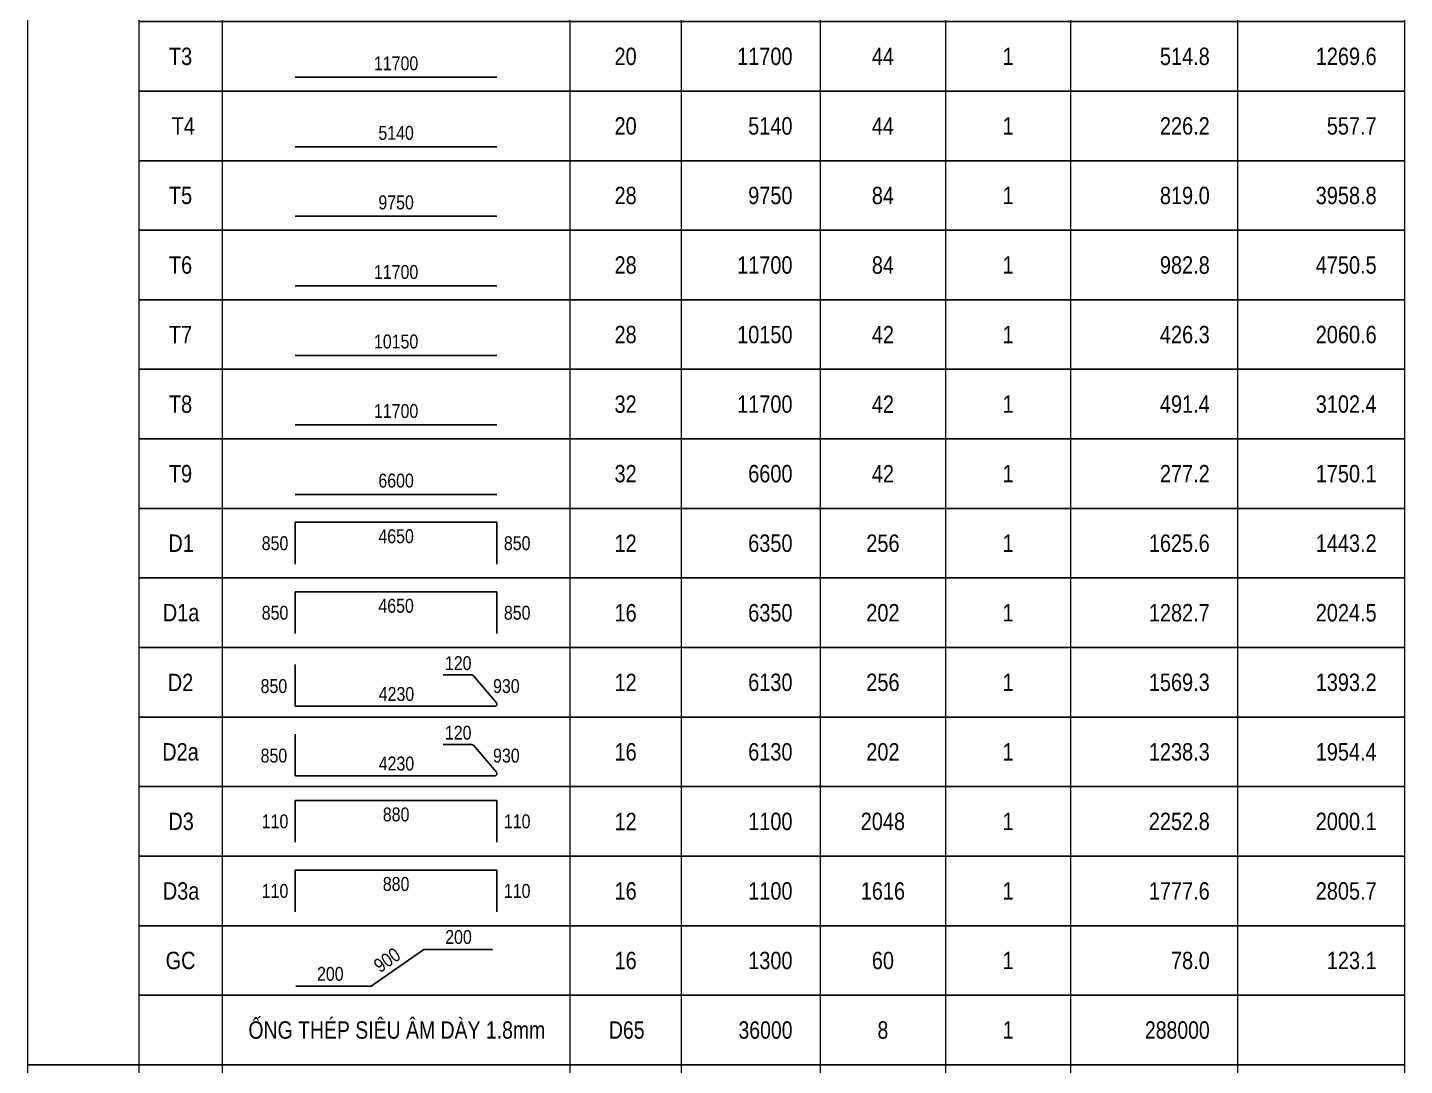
# Model space of a CAD drawing. Header units: millimetres. Extents: x -143483 to 1166745, y -1448440 to -1202244.
# Drawn here: x 504486 to 520986, y -1412249 to -1399812 of the extents above; entities that cross this region are included whole.
import ezdxf
from ezdxf.enums import TextEntityAlignment as Align

# ---------------------------------------------------------------- set-up
doc = ezdxf.new("R2010")
doc.units = ezdxf.units.MM
doc.header["$LTSCALE"] = 30
doc.layers.get('0').update_dxf_attribs({"lineweight": 9})
for name, color, linetype in [('ccu11-Text', 31, 'Continuous'), ('ccu11-Thep', 4, 'Continuous'), ('ccu12-Dai', 6, 'Continuous'), ('ccu12-Manh', 8, 'Continuous'), ('ccu12-Thay', 7, 'Continuous'), ('TEXT', 31, 'Continuous'), ('THEP', 4, 'Continuous')]:
    doc.layers.add(name, color=color, linetype=linetype)
doc.styles.add('Arial Narrow', font='ARIALN.TTF')
doc.styles.add('ccu11_simli', font='vnsimli.shx', dxfattribs={"width": 0.8})
doc.styles.add('ccu12-Arial', font='arial_0.ttf', dxfattribs={"width": 0.8})
doc.styles.add('ROMANS', font='arial_0.ttf', dxfattribs={"width": 0.8})

# ---------------------------------------------------------------- blocks, each defined once
blk = doc.blocks.new('TK_0')
at = {"layer": 'TEXT', "style": 'ROMANS', "width": 0.8}
for tag, p in [('SH', (600, -500)), ('DK', (7000, -500)), ('SL', (10700, -500)), ('SCK', (12500, -500))]:
    blk.add_attdef(tag, text='', height=250, dxfattribs=at).set_placement(p, align=Align.MIDDLE)
for tag, p in [('L', (9400, -500)), ('LA', (15400, -500)), ('KL', (17800, -500))]:
    blk.add_attdef(tag, text='', height=250, dxfattribs=at).set_placement(p, align=Align.MIDDLE_RIGHT)
blk = doc.blocks.new('*U4425')
at = {"layer": 'ccu12-Manh'}
blk.add_line((-7583, 0), (7583, 0), dxfattribs=at)
blk = doc.blocks.new('*U4426')
at = {"color": 0, "linetype": 'ByBlock', "lineweight": -2, "transparency": 16777216}
for p in [(0, 0), (0, -833), (0, -1667), (0, -2500), (0, -3333), (0, -4167), (0, -5000), (0, -5833), (0, -6667), (0, -7500), (0, -8333), (0, -9167), (0, -10000), (0, -10833), (0, -11667), (0, -12500), (0, -13333), (0, -14167), (0, -15000), (0, -15833), (0, -16667), (0, -17500), (0, -18333), (0, -19167), (0, -20000), (0, -20833), (0, -21667), (0, -22500), (0, -23333)]:
    blk.add_blockref('*U4425', p, dxfattribs=at)
blk = doc.blocks.new('TK_1')
at = {"layer": 'THEP'}
blk.add_lwpolyline([(2250, -800), (5150, -800)], dxfattribs=at)
at = {"layer": 'TEXT', "style": 'ROMANS', "width": 0.8}
for tag, p in [('SH', (600, -500)), ('DK', (7000, -500)), ('SL', (10700, -500)), ('SCK', (12500, -500))]:
    blk.add_attdef(tag, text='', height=250, dxfattribs=at).set_placement(p, align=Align.MIDDLE)
for tag, p in [('L', (9400, -500)), ('LA', (15400, -500)), ('KL', (17800, -500))]:
    blk.add_attdef(tag, text='', height=250, dxfattribs=at).set_placement(p, align=Align.MIDDLE_RIGHT)
blk.add_attdef('L1', text='', height=200, dxfattribs=at).set_placement((3700, -700), align=Align.CENTER)
blk = doc.blocks.new('TK_3')
at = {"layer": 'THEP'}
for p, q in [((2250, -200), (2250, -800)), ((5150, -200), (5150, -800))]:
    blk.add_line(p, q, dxfattribs=at)
blk.add_lwpolyline([(2250, -200), (5150, -200)], dxfattribs=at)
at = {"layer": 'TEXT', "style": 'ccu11_simli', "width": 0.8}
for tag, p in [('SH', (608, -500)), ('DK', (7000, -500)), ('SL', (10700, -500)), ('SCK', (12500, -500))]:
    blk.add_attdef(tag, text='', height=250, dxfattribs=at).set_placement(p, align=Align.MIDDLE)
blk.add_attdef('L2', text='', height=200, dxfattribs=at).set_placement((3700, -300), align=Align.TOP_CENTER)
for tag, height, p in [('L', 250, (9400, -500)), ('LA', 250, (15400, -500)), ('KL', 250, (17800, -500)), ('L1', 200, (2150, -500))]:
    blk.add_attdef(tag, text='', height=height, dxfattribs=at).set_placement(p, align=Align.MIDDLE_RIGHT)
blk.add_attdef('L3', text='', height=200, dxfattribs=at).set_placement((5250, -500), align=Align.MIDDLE_LEFT)

msp = doc.modelspace()

# ---------------------------------------------------------------- linework, layer by layer
for p, q in [((504485.63, -1386740.62), (504485.63, -1412240.62)), ((505818.97, -1386740.62), (505818.97, -1412240.62)), ((506818.97, -1386740.62), (506818.97, -1412240.62)), ((510985.63, -1386740.62), (510985.63, -1412240.62)), ((512318.97, -1386740.62), (512318.97, -1412240.62)), ((513985.63, -1386740.62), (513985.63, -1412240.62)), ((515485.63, -1386740.62), (515485.63, -1412240.62)), ((516985.63, -1386740.62), (516985.63, -1412240.62)), ((518985.63, -1386740.62), (518985.63, -1412240.62)), ((520985.63, -1386740.62), (520985.63, -1412240.62)), ((504485.63, -1412240.62), (505818.97, -1412240.62)), ((504485.63, -1412240.62), (504485.63, -1436407.28)), ((505818.97, -1412240.62), (505818.97, -1436407.28)), ((506818.97, -1412240.62), (506818.97, -1436407.28)), ((510985.63, -1412240.62), (510985.63, -1436407.28)), ((512318.97, -1412240.62), (512318.97, -1436407.28)), ((513985.63, -1412240.62), (513985.63, -1436407.28)), ((515485.63, -1412240.62), (515485.63, -1436407.28)), ((516985.63, -1412240.62), (516985.63, -1436407.28)), ((518985.63, -1412240.62), (518985.63, -1436407.28)), ((520985.63, -1412240.62), (520985.63, -1436407.28))]:
    msp.add_line(p, q)
at = {"layer": 'ccu11-Thep', "ltscale": 3000, "flags": 128}
for points in [[(509465.32, -1407569.41), (509808.85, -1407569.41, -0.21968107), (509827.87, -1407578.19), (510104.66, -1407902.96, -0.63977293), (510085.63, -1407944.17), (508902.3, -1407944.17), (507693.97, -1407944.17), (507693.97, -1407444.17)], [(509465.32, -1408402.74), (509808.85, -1408402.74, -0.21968107), (509827.87, -1408411.53), (510104.66, -1408736.29, -0.63977293), (510085.63, -1408777.51), (508902.3, -1408777.51), (507693.97, -1408777.51), (507693.97, -1408277.51)]]:
    msp.add_lwpolyline(points, format="xyb", dxfattribs=at)
msp.add_lwpolyline([(507701.06, -1411299.68), (508602.6, -1411299.68), (509233.75, -1410857.98), (510056.51, -1410857.98)], dxfattribs=at)
at = {"layer": 'ccu12-Thay'}
msp.add_line((504485.63, -1412240.62), (520985.63, -1412240.62), dxfattribs=at)

# ---------------------------------------------------------------- block references
msp.add_blockref('*U4426', (513402.3, -1388907.28))
at = {"ltscale": 0.2}
ref = msp.add_blockref('TK_0', (505818.97, -1407240.62), dxfattribs=dict(at, xscale=0.833333338333486, yscale=0.833333338333486, zscale=0.833333338333486))
ref.add_attrib('SH', 'D2', dxfattribs={"layer": 'TEXT', "color": 1, "ltscale": 0.2, "height": 208.333, "style": 'Arial Narrow'}).set_placement((506318.97, -1407657.28), align=Align.MIDDLE)
ref.add_attrib('DK', '12', dxfattribs={"layer": 'TEXT', "color": 1, "ltscale": 0.2, "height": 208.333, "style": 'Arial Narrow'}).set_placement((511652.3, -1407657.28), align=Align.MIDDLE)
ref.add_attrib('L', '6130', dxfattribs={"layer": 'TEXT', "ltscale": 0.2, "height": 208.333, "style": 'Arial Narrow'}).set_placement((513652.3, -1407657.28), align=Align.MIDDLE_RIGHT)
ref.add_attrib('SL', '256', dxfattribs={"layer": 'TEXT', "color": 1, "ltscale": 0.2, "height": 208.333, "style": 'Arial Narrow'}).set_placement((514735.63, -1407657.28), align=Align.MIDDLE)
ref.add_attrib('SCK', '1', dxfattribs={"layer": 'TEXT', "color": 1, "ltscale": 0.2, "height": 208.33, "style": 'Arial Narrow'}).set_placement((516235.63, -1407657.28), align=Align.MIDDLE)
ref.add_attrib('LA', '1569.3', dxfattribs={"layer": 'TEXT', "ltscale": 0.2, "height": 208.333, "style": 'Arial Narrow'}).set_placement((518652.3, -1407657.28), align=Align.MIDDLE_RIGHT)
ref.add_attrib('KL', '1393.2', dxfattribs={"layer": 'TEXT', "ltscale": 0.2, "height": 208.333, "style": 'Arial Narrow'}).set_placement((520652.3, -1407657.28), align=Align.MIDDLE_RIGHT)
ref = msp.add_blockref('TK_0', (505818.97, -1408073.95), dxfattribs=dict(at, xscale=0.833333338333486, yscale=0.833333338333486, zscale=0.833333338333486))
ref.add_attrib('SH', 'D2a', dxfattribs={"layer": 'TEXT', "color": 1, "ltscale": 0.2, "height": 208.333, "style": 'Arial Narrow'}).set_placement((506318.97, -1408490.62), align=Align.MIDDLE)
ref.add_attrib('DK', '16', dxfattribs={"layer": 'TEXT', "color": 1, "ltscale": 0.2, "height": 208.333, "style": 'Arial Narrow'}).set_placement((511652.3, -1408490.62), align=Align.MIDDLE)
ref.add_attrib('L', '6130', dxfattribs={"layer": 'TEXT', "ltscale": 0.2, "height": 208.333, "style": 'Arial Narrow'}).set_placement((513652.3, -1408490.62), align=Align.MIDDLE_RIGHT)
ref.add_attrib('SL', '202', dxfattribs={"layer": 'TEXT', "color": 1, "ltscale": 0.2, "height": 208.333, "style": 'Arial Narrow'}).set_placement((514735.63, -1408490.62), align=Align.MIDDLE)
ref.add_attrib('SCK', '1', dxfattribs={"layer": 'TEXT', "color": 1, "ltscale": 0.2, "height": 208.33, "style": 'Arial Narrow'}).set_placement((516235.63, -1408490.62), align=Align.MIDDLE)
ref.add_attrib('LA', '1238.3', dxfattribs={"layer": 'TEXT', "ltscale": 0.2, "height": 208.333, "style": 'Arial Narrow'}).set_placement((518652.3, -1408490.62), align=Align.MIDDLE_RIGHT)
ref.add_attrib('KL', '1954.4', dxfattribs={"layer": 'TEXT', "ltscale": 0.2, "height": 208.333, "style": 'Arial Narrow'}).set_placement((520652.3, -1408490.62), align=Align.MIDDLE_RIGHT)
ref = msp.add_blockref('TK_0', (505818.97, -1410573.95), dxfattribs=dict(at, xscale=0.833333338333486, yscale=0.833333338333486, zscale=0.833333338333486))
ref.add_attrib('SH', 'GC', dxfattribs={"layer": 'TEXT', "color": 1, "ltscale": 0.2, "height": 208.333, "style": 'Arial Narrow'}).set_placement((506318.97, -1410990.62), align=Align.MIDDLE)
ref.add_attrib('DK', '16', dxfattribs={"layer": 'TEXT', "color": 1, "ltscale": 0.2, "height": 208.333, "style": 'Arial Narrow'}).set_placement((511652.3, -1410990.62), align=Align.MIDDLE)
ref.add_attrib('L', '1300', dxfattribs={"layer": 'TEXT', "ltscale": 0.2, "height": 208.333, "style": 'Arial Narrow'}).set_placement((513652.3, -1410990.62), align=Align.MIDDLE_RIGHT)
ref.add_attrib('SL', '60', dxfattribs={"layer": 'TEXT', "color": 1, "ltscale": 0.2, "height": 208.333, "style": 'Arial Narrow'}).set_placement((514735.63, -1410990.62), align=Align.MIDDLE)
ref.add_attrib('SCK', '1', dxfattribs={"layer": 'TEXT', "color": 1, "ltscale": 0.2, "height": 208.33, "style": 'Arial Narrow'}).set_placement((516235.63, -1410990.62), align=Align.MIDDLE)
ref.add_attrib('LA', '78.0', dxfattribs={"layer": 'TEXT', "ltscale": 0.2, "height": 208.333, "style": 'Arial Narrow'}).set_placement((518652.3, -1410990.62), align=Align.MIDDLE_RIGHT)
ref.add_attrib('KL', '123.1', dxfattribs={"layer": 'TEXT', "ltscale": 0.2, "height": 208.333, "style": 'Arial Narrow'}).set_placement((520652.3, -1410990.62), align=Align.MIDDLE_RIGHT)
at = {"layer": 'ccu12-Dai', "ltscale": 10000}
ref = msp.add_blockref('TK_1', (505818.97, -1399740.62), dxfattribs=dict(at, xscale=0.833333338333486, yscale=0.833333338333486, zscale=0.833333338333486))
ref.add_attrib('SH', 'T3', dxfattribs={"layer": 'TEXT', "color": 1, "ltscale": 10000, "height": 208.333, "style": 'Arial Narrow'}).set_placement((506318.97, -1400157.28), align=Align.MIDDLE)
ref.add_attrib('DK', '20', dxfattribs={"layer": 'TEXT', "color": 1, "ltscale": 10000, "height": 208.333, "style": 'Arial Narrow'}).set_placement((511652.3, -1400157.28), align=Align.MIDDLE)
ref.add_attrib('L', '11700', dxfattribs={"layer": 'TEXT', "ltscale": 10000, "height": 208.333, "style": 'Arial Narrow'}).set_placement((513652.3, -1400157.28), align=Align.MIDDLE_RIGHT)
ref.add_attrib('SL', '44', dxfattribs={"layer": 'TEXT', "color": 1, "ltscale": 10000, "height": 208.333, "style": 'Arial Narrow'}).set_placement((514735.63, -1400157.28), align=Align.MIDDLE)
ref.add_attrib('SCK', '1', dxfattribs={"layer": 'TEXT', "color": 1, "ltscale": 10000, "height": 208.33, "style": 'Arial Narrow'}).set_placement((516235.63, -1400157.28), align=Align.MIDDLE)
ref.add_attrib('LA', '514.8', dxfattribs={"layer": 'TEXT', "ltscale": 10000, "height": 208.333, "style": 'Arial Narrow'}).set_placement((518652.3, -1400157.28), align=Align.MIDDLE_RIGHT)
ref.add_attrib('KL', '1269.6', dxfattribs={"layer": 'TEXT', "ltscale": 10000, "height": 208.333, "style": 'Arial Narrow'}).set_placement((520652.3, -1400157.28), align=Align.MIDDLE_RIGHT)
ref.add_attrib('L1', '11700', dxfattribs={"layer": 'TEXT', "ltscale": 10000, "height": 166.667, "style": 'Arial Narrow'}).set_placement((508902.3, -1400323.95), align=Align.CENTER)
ref = msp.add_blockref('TK_1', (505818.97, -1400573.95), dxfattribs=dict(at, xscale=0.833333338333486, yscale=0.833333338333486, zscale=0.833333338333486))
ref.add_attrib('SH', ' T4', dxfattribs={"layer": 'TEXT', "color": 1, "ltscale": 10000, "height": 208.333, "style": 'Arial Narrow'}).set_placement((506318.97, -1400990.62), align=Align.MIDDLE)
ref.add_attrib('DK', '20', dxfattribs={"layer": 'TEXT', "color": 1, "ltscale": 10000, "height": 208.333, "style": 'Arial Narrow'}).set_placement((511652.3, -1400990.62), align=Align.MIDDLE)
ref.add_attrib('L', '5140', dxfattribs={"layer": 'TEXT', "ltscale": 10000, "height": 208.333, "style": 'Arial Narrow'}).set_placement((513652.3, -1400990.62), align=Align.MIDDLE_RIGHT)
ref.add_attrib('SL', '44', dxfattribs={"layer": 'TEXT', "color": 1, "ltscale": 10000, "height": 208.333, "style": 'Arial Narrow'}).set_placement((514735.63, -1400990.62), align=Align.MIDDLE)
ref.add_attrib('SCK', '1', dxfattribs={"layer": 'TEXT', "color": 1, "ltscale": 10000, "height": 208.33, "style": 'Arial Narrow'}).set_placement((516235.63, -1400990.62), align=Align.MIDDLE)
ref.add_attrib('LA', '226.2', dxfattribs={"layer": 'TEXT', "ltscale": 10000, "height": 208.333, "style": 'Arial Narrow'}).set_placement((518652.3, -1400990.62), align=Align.MIDDLE_RIGHT)
ref.add_attrib('KL', '557.7', dxfattribs={"layer": 'TEXT', "ltscale": 10000, "height": 208.333, "style": 'Arial Narrow'}).set_placement((520652.3, -1400990.62), align=Align.MIDDLE_RIGHT)
ref.add_attrib('L1', '5140', dxfattribs={"layer": 'TEXT', "ltscale": 10000, "height": 166.667, "style": 'Arial Narrow'}).set_placement((508902.3, -1401157.28), align=Align.CENTER)
ref = msp.add_blockref('TK_1', (505818.97, -1401407.28), dxfattribs=dict(at, xscale=0.833333338333486, yscale=0.833333338333486, zscale=0.833333338333486))
ref.add_attrib('SH', 'T5', dxfattribs={"layer": 'TEXT', "color": 1, "ltscale": 10000, "height": 208.333, "style": 'Arial Narrow'}).set_placement((506318.97, -1401823.95), align=Align.MIDDLE)
ref.add_attrib('DK', '28', dxfattribs={"layer": 'TEXT', "color": 1, "ltscale": 10000, "height": 208.333, "style": 'Arial Narrow'}).set_placement((511652.3, -1401823.95), align=Align.MIDDLE)
ref.add_attrib('L', '9750', dxfattribs={"layer": 'TEXT', "ltscale": 10000, "height": 208.333, "style": 'Arial Narrow'}).set_placement((513652.3, -1401823.95), align=Align.MIDDLE_RIGHT)
ref.add_attrib('SL', '84', dxfattribs={"layer": 'TEXT', "color": 1, "ltscale": 10000, "height": 208.333, "style": 'Arial Narrow'}).set_placement((514735.63, -1401823.95), align=Align.MIDDLE)
ref.add_attrib('SCK', '1', dxfattribs={"layer": 'TEXT', "color": 1, "ltscale": 10000, "height": 208.33, "style": 'Arial Narrow'}).set_placement((516235.63, -1401823.95), align=Align.MIDDLE)
ref.add_attrib('LA', '819.0', dxfattribs={"layer": 'TEXT', "ltscale": 10000, "height": 208.333, "style": 'Arial Narrow'}).set_placement((518652.3, -1401823.95), align=Align.MIDDLE_RIGHT)
ref.add_attrib('KL', '3958.8', dxfattribs={"layer": 'TEXT', "ltscale": 10000, "height": 208.333, "style": 'Arial Narrow'}).set_placement((520652.3, -1401823.95), align=Align.MIDDLE_RIGHT)
ref.add_attrib('L1', '9750', dxfattribs={"layer": 'TEXT', "ltscale": 10000, "height": 166.667, "style": 'Arial Narrow'}).set_placement((508902.3, -1401990.62), align=Align.CENTER)
ref = msp.add_blockref('TK_1', (505818.97, -1402240.62), dxfattribs=dict(at, xscale=0.833333338333486, yscale=0.833333338333486, zscale=0.833333338333486))
ref.add_attrib('SH', 'T6', dxfattribs={"layer": 'TEXT', "color": 1, "ltscale": 10000, "height": 208.333, "style": 'Arial Narrow'}).set_placement((506318.97, -1402657.28), align=Align.MIDDLE)
ref.add_attrib('DK', '28', dxfattribs={"layer": 'TEXT', "color": 1, "ltscale": 10000, "height": 208.333, "style": 'Arial Narrow'}).set_placement((511652.3, -1402657.28), align=Align.MIDDLE)
ref.add_attrib('L', '11700', dxfattribs={"layer": 'TEXT', "ltscale": 10000, "height": 208.333, "style": 'Arial Narrow'}).set_placement((513652.3, -1402657.28), align=Align.MIDDLE_RIGHT)
ref.add_attrib('SL', '84', dxfattribs={"layer": 'TEXT', "color": 1, "ltscale": 10000, "height": 208.333, "style": 'Arial Narrow'}).set_placement((514735.63, -1402657.28), align=Align.MIDDLE)
ref.add_attrib('SCK', '1', dxfattribs={"layer": 'TEXT', "color": 1, "ltscale": 10000, "height": 208.33, "style": 'Arial Narrow'}).set_placement((516235.63, -1402657.28), align=Align.MIDDLE)
ref.add_attrib('LA', '982.8', dxfattribs={"layer": 'TEXT', "ltscale": 10000, "height": 208.333, "style": 'Arial Narrow'}).set_placement((518652.3, -1402657.28), align=Align.MIDDLE_RIGHT)
ref.add_attrib('KL', '4750.5', dxfattribs={"layer": 'TEXT', "ltscale": 10000, "height": 208.333, "style": 'Arial Narrow'}).set_placement((520652.3, -1402657.28), align=Align.MIDDLE_RIGHT)
ref.add_attrib('L1', '11700', dxfattribs={"layer": 'TEXT', "ltscale": 10000, "height": 166.667, "style": 'Arial Narrow'}).set_placement((508902.3, -1402823.95), align=Align.CENTER)
ref = msp.add_blockref('TK_1', (505818.97, -1403073.95), dxfattribs=dict(at, xscale=0.833333338333486, yscale=0.833333338333486, zscale=0.833333338333486))
ref.add_attrib('SH', 'T7', dxfattribs={"layer": 'TEXT', "color": 1, "ltscale": 10000, "height": 208.333, "style": 'Arial Narrow'}).set_placement((506318.97, -1403490.62), align=Align.MIDDLE)
ref.add_attrib('DK', '28', dxfattribs={"layer": 'TEXT', "color": 1, "ltscale": 10000, "height": 208.333, "style": 'Arial Narrow'}).set_placement((511652.3, -1403490.62), align=Align.MIDDLE)
ref.add_attrib('L', '10150', dxfattribs={"layer": 'TEXT', "ltscale": 10000, "height": 208.333, "style": 'Arial Narrow'}).set_placement((513652.3, -1403490.62), align=Align.MIDDLE_RIGHT)
ref.add_attrib('SL', '42', dxfattribs={"layer": 'TEXT', "color": 1, "ltscale": 10000, "height": 208.333, "style": 'Arial Narrow'}).set_placement((514735.63, -1403490.62), align=Align.MIDDLE)
ref.add_attrib('SCK', '1', dxfattribs={"layer": 'TEXT', "color": 1, "ltscale": 10000, "height": 208.33, "style": 'Arial Narrow'}).set_placement((516235.63, -1403490.62), align=Align.MIDDLE)
ref.add_attrib('LA', '426.3', dxfattribs={"layer": 'TEXT', "ltscale": 10000, "height": 208.333, "style": 'Arial Narrow'}).set_placement((518652.3, -1403490.62), align=Align.MIDDLE_RIGHT)
ref.add_attrib('KL', '2060.6', dxfattribs={"layer": 'TEXT', "ltscale": 10000, "height": 208.333, "style": 'Arial Narrow'}).set_placement((520652.3, -1403490.62), align=Align.MIDDLE_RIGHT)
ref.add_attrib('L1', '10150', dxfattribs={"layer": 'TEXT', "ltscale": 10000, "height": 166.667, "style": 'Arial Narrow'}).set_placement((508902.3, -1403657.28), align=Align.CENTER)
ref = msp.add_blockref('TK_1', (505818.97, -1403907.28), dxfattribs=dict(at, xscale=0.833333338333486, yscale=0.833333338333486, zscale=0.833333338333486))
ref.add_attrib('SH', 'T8', dxfattribs={"layer": 'TEXT', "color": 1, "ltscale": 10000, "height": 208.333, "style": 'Arial Narrow'}).set_placement((506318.97, -1404323.95), align=Align.MIDDLE)
ref.add_attrib('DK', '32', dxfattribs={"layer": 'TEXT', "color": 1, "ltscale": 10000, "height": 208.333, "style": 'Arial Narrow'}).set_placement((511652.3, -1404323.95), align=Align.MIDDLE)
ref.add_attrib('L', '11700', dxfattribs={"layer": 'TEXT', "ltscale": 10000, "height": 208.333, "style": 'Arial Narrow'}).set_placement((513652.3, -1404323.95), align=Align.MIDDLE_RIGHT)
ref.add_attrib('SL', '42', dxfattribs={"layer": 'TEXT', "color": 1, "ltscale": 10000, "height": 208.333, "style": 'Arial Narrow'}).set_placement((514735.63, -1404323.95), align=Align.MIDDLE)
ref.add_attrib('SCK', '1', dxfattribs={"layer": 'TEXT', "color": 1, "ltscale": 10000, "height": 208.33, "style": 'Arial Narrow'}).set_placement((516235.63, -1404323.95), align=Align.MIDDLE)
ref.add_attrib('LA', '491.4', dxfattribs={"layer": 'TEXT', "ltscale": 10000, "height": 208.333, "style": 'Arial Narrow'}).set_placement((518652.3, -1404323.95), align=Align.MIDDLE_RIGHT)
ref.add_attrib('KL', '3102.4', dxfattribs={"layer": 'TEXT', "ltscale": 10000, "height": 208.333, "style": 'Arial Narrow'}).set_placement((520652.3, -1404323.95), align=Align.MIDDLE_RIGHT)
ref.add_attrib('L1', '11700', dxfattribs={"layer": 'TEXT', "ltscale": 10000, "height": 166.667, "style": 'Arial Narrow'}).set_placement((508902.3, -1404490.62), align=Align.CENTER)
ref = msp.add_blockref('TK_1', (505818.97, -1404740.62), dxfattribs=dict(at, xscale=0.833333338333486, yscale=0.833333338333486, zscale=0.833333338333486))
ref.add_attrib('SH', 'T9', dxfattribs={"layer": 'TEXT', "color": 1, "ltscale": 10000, "height": 208.333, "style": 'Arial Narrow'}).set_placement((506318.97, -1405157.28), align=Align.MIDDLE)
ref.add_attrib('DK', '32', dxfattribs={"layer": 'TEXT', "color": 1, "ltscale": 10000, "height": 208.333, "style": 'Arial Narrow'}).set_placement((511652.3, -1405157.28), align=Align.MIDDLE)
ref.add_attrib('L', '6600', dxfattribs={"layer": 'TEXT', "ltscale": 10000, "height": 208.333, "style": 'Arial Narrow'}).set_placement((513652.3, -1405157.28), align=Align.MIDDLE_RIGHT)
ref.add_attrib('SL', '42', dxfattribs={"layer": 'TEXT', "color": 1, "ltscale": 10000, "height": 208.333, "style": 'Arial Narrow'}).set_placement((514735.63, -1405157.28), align=Align.MIDDLE)
ref.add_attrib('SCK', '1', dxfattribs={"layer": 'TEXT', "color": 1, "ltscale": 10000, "height": 208.33, "style": 'Arial Narrow'}).set_placement((516235.63, -1405157.28), align=Align.MIDDLE)
ref.add_attrib('LA', '277.2', dxfattribs={"layer": 'TEXT', "ltscale": 10000, "height": 208.333, "style": 'Arial Narrow'}).set_placement((518652.3, -1405157.28), align=Align.MIDDLE_RIGHT)
ref.add_attrib('KL', '1750.1', dxfattribs={"layer": 'TEXT', "ltscale": 10000, "height": 208.333, "style": 'Arial Narrow'}).set_placement((520652.3, -1405157.28), align=Align.MIDDLE_RIGHT)
ref.add_attrib('L1', '6600', dxfattribs={"layer": 'TEXT', "ltscale": 10000, "height": 166.667, "style": 'Arial Narrow'}).set_placement((508902.3, -1405323.95), align=Align.CENTER)
ref = msp.add_blockref('TK_3', (505818.97, -1405573.95), dxfattribs=dict(at, xscale=0.833333338333486, yscale=0.833333338333486, zscale=0.833333338333486))
ref.add_attrib('SH', 'D1', dxfattribs={"layer": 'TEXT', "color": 1, "ltscale": 10000, "height": 208.333, "style": 'Arial Narrow'}).set_placement((506325.63, -1405990.62), align=Align.MIDDLE)
ref.add_attrib('DK', '12', dxfattribs={"layer": 'TEXT', "color": 1, "ltscale": 10000, "height": 208.333, "style": 'Arial Narrow'}).set_placement((511652.3, -1405990.62), align=Align.MIDDLE)
ref.add_attrib('L', '6350', dxfattribs={"layer": 'TEXT', "ltscale": 10000, "height": 208.333, "style": 'Arial Narrow'}).set_placement((513652.3, -1405990.62), align=Align.MIDDLE_RIGHT)
ref.add_attrib('SL', '256', dxfattribs={"layer": 'TEXT', "color": 1, "ltscale": 10000, "height": 208.333, "style": 'Arial Narrow'}).set_placement((514735.63, -1405990.62), align=Align.MIDDLE)
ref.add_attrib('SCK', '1', dxfattribs={"layer": 'TEXT', "color": 1, "ltscale": 10000, "height": 208.33, "style": 'Arial Narrow'}).set_placement((516235.63, -1405990.62), align=Align.MIDDLE)
ref.add_attrib('LA', '1625.6', dxfattribs={"layer": 'TEXT', "ltscale": 10000, "height": 208.333, "style": 'Arial Narrow'}).set_placement((518652.3, -1405990.62), align=Align.MIDDLE_RIGHT)
ref.add_attrib('KL', '1443.2', dxfattribs={"layer": 'TEXT', "ltscale": 10000, "height": 208.333, "style": 'Arial Narrow'}).set_placement((520652.3, -1405990.62), align=Align.MIDDLE_RIGHT)
ref.add_attrib('L1', '850', dxfattribs={"layer": 'TEXT', "ltscale": 10000, "height": 166.667, "style": 'Arial Narrow'}).set_placement((507610.63, -1405990.62), align=Align.MIDDLE_RIGHT)
ref.add_attrib('L2', '4650', dxfattribs={"layer": 'TEXT', "ltscale": 10000, "height": 166.667, "style": 'Arial Narrow'}).set_placement((508902.3, -1405823.95), align=Align.TOP_CENTER)
ref.add_attrib('L3', '850', dxfattribs={"layer": 'TEXT', "ltscale": 10000, "height": 166.667, "style": 'Arial Narrow'}).set_placement((510193.97, -1405990.62), align=Align.MIDDLE_LEFT)
ref = msp.add_blockref('TK_3', (505818.97, -1406407.28), dxfattribs=dict(at, xscale=0.833333338333486, yscale=0.833333338333486, zscale=0.833333338333486))
ref.add_attrib('SH', 'D1a', dxfattribs={"layer": 'TEXT', "color": 1, "ltscale": 10000, "height": 208.333, "style": 'Arial Narrow'}).set_placement((506325.63, -1406823.95), align=Align.MIDDLE)
ref.add_attrib('DK', '16', dxfattribs={"layer": 'TEXT', "color": 1, "ltscale": 10000, "height": 208.333, "style": 'Arial Narrow'}).set_placement((511652.3, -1406823.95), align=Align.MIDDLE)
ref.add_attrib('L', '6350', dxfattribs={"layer": 'TEXT', "ltscale": 10000, "height": 208.333, "style": 'Arial Narrow'}).set_placement((513652.3, -1406823.95), align=Align.MIDDLE_RIGHT)
ref.add_attrib('SL', '202', dxfattribs={"layer": 'TEXT', "color": 1, "ltscale": 10000, "height": 208.333, "style": 'Arial Narrow'}).set_placement((514735.63, -1406823.95), align=Align.MIDDLE)
ref.add_attrib('SCK', '1', dxfattribs={"layer": 'TEXT', "color": 1, "ltscale": 10000, "height": 208.33, "style": 'Arial Narrow'}).set_placement((516235.63, -1406823.95), align=Align.MIDDLE)
ref.add_attrib('LA', '1282.7', dxfattribs={"layer": 'TEXT', "ltscale": 10000, "height": 208.333, "style": 'Arial Narrow'}).set_placement((518652.3, -1406823.95), align=Align.MIDDLE_RIGHT)
ref.add_attrib('KL', '2024.5', dxfattribs={"layer": 'TEXT', "ltscale": 10000, "height": 208.333, "style": 'Arial Narrow'}).set_placement((520652.3, -1406823.95), align=Align.MIDDLE_RIGHT)
ref.add_attrib('L1', '850', dxfattribs={"layer": 'TEXT', "ltscale": 10000, "height": 166.667, "style": 'Arial Narrow'}).set_placement((507610.63, -1406823.95), align=Align.MIDDLE_RIGHT)
ref.add_attrib('L2', '4650', dxfattribs={"layer": 'TEXT', "ltscale": 10000, "height": 166.667, "style": 'Arial Narrow'}).set_placement((508902.3, -1406657.28), align=Align.TOP_CENTER)
ref.add_attrib('L3', '850', dxfattribs={"layer": 'TEXT', "ltscale": 10000, "height": 166.667, "style": 'Arial Narrow'}).set_placement((510193.97, -1406823.95), align=Align.MIDDLE_LEFT)
ref = msp.add_blockref('TK_3', (505818.97, -1408907.28), dxfattribs=dict(at, xscale=0.833333338333486, yscale=0.833333338333486, zscale=0.833333338333486))
ref.add_attrib('SH', 'D3', dxfattribs={"layer": 'TEXT', "color": 1, "ltscale": 10000, "height": 208.333, "style": 'Arial Narrow'}).set_placement((506325.63, -1409323.95), align=Align.MIDDLE)
ref.add_attrib('DK', '12', dxfattribs={"layer": 'TEXT', "color": 1, "ltscale": 10000, "height": 208.333, "style": 'Arial Narrow'}).set_placement((511652.3, -1409323.95), align=Align.MIDDLE)
ref.add_attrib('L', '1100', dxfattribs={"layer": 'TEXT', "ltscale": 10000, "height": 208.333, "style": 'Arial Narrow'}).set_placement((513652.3, -1409323.95), align=Align.MIDDLE_RIGHT)
ref.add_attrib('SL', '2048', dxfattribs={"layer": 'TEXT', "color": 1, "ltscale": 10000, "height": 208.333, "style": 'Arial Narrow'}).set_placement((514735.63, -1409323.95), align=Align.MIDDLE)
ref.add_attrib('SCK', '1', dxfattribs={"layer": 'TEXT', "color": 1, "ltscale": 10000, "height": 208.33, "style": 'Arial Narrow'}).set_placement((516235.63, -1409323.95), align=Align.MIDDLE)
ref.add_attrib('LA', '2252.8', dxfattribs={"layer": 'TEXT', "ltscale": 10000, "height": 208.333, "style": 'Arial Narrow'}).set_placement((518652.3, -1409323.95), align=Align.MIDDLE_RIGHT)
ref.add_attrib('KL', '2000.1', dxfattribs={"layer": 'TEXT', "ltscale": 10000, "height": 208.333, "style": 'Arial Narrow'}).set_placement((520652.3, -1409323.95), align=Align.MIDDLE_RIGHT)
ref.add_attrib('L1', '110', dxfattribs={"layer": 'TEXT', "ltscale": 10000, "height": 166.667, "style": 'Arial Narrow'}).set_placement((507610.63, -1409323.95), align=Align.MIDDLE_RIGHT)
ref.add_attrib('L2', '880', dxfattribs={"layer": 'TEXT', "ltscale": 10000, "height": 166.667, "style": 'Arial Narrow'}).set_placement((508902.3, -1409157.28), align=Align.TOP_CENTER)
ref.add_attrib('L3', '110', dxfattribs={"layer": 'TEXT', "ltscale": 10000, "height": 166.667, "style": 'Arial Narrow'}).set_placement((510193.97, -1409323.95), align=Align.MIDDLE_LEFT)
ref = msp.add_blockref('TK_3', (505818.97, -1409740.62), dxfattribs=dict(at, xscale=0.833333338333486, yscale=0.833333338333486, zscale=0.833333338333486))
ref.add_attrib('SH', 'D3a', dxfattribs={"layer": 'TEXT', "color": 1, "ltscale": 10000, "height": 208.333, "style": 'Arial Narrow'}).set_placement((506325.63, -1410157.28), align=Align.MIDDLE)
ref.add_attrib('DK', '16', dxfattribs={"layer": 'TEXT', "color": 1, "ltscale": 10000, "height": 208.333, "style": 'Arial Narrow'}).set_placement((511652.3, -1410157.28), align=Align.MIDDLE)
ref.add_attrib('L', '1100', dxfattribs={"layer": 'TEXT', "ltscale": 10000, "height": 208.333, "style": 'Arial Narrow'}).set_placement((513652.3, -1410157.28), align=Align.MIDDLE_RIGHT)
ref.add_attrib('SL', '1616', dxfattribs={"layer": 'TEXT', "color": 1, "ltscale": 10000, "height": 208.333, "style": 'Arial Narrow'}).set_placement((514735.63, -1410157.28), align=Align.MIDDLE)
ref.add_attrib('SCK', '1', dxfattribs={"layer": 'TEXT', "color": 1, "ltscale": 10000, "height": 208.33, "style": 'Arial Narrow'}).set_placement((516235.63, -1410157.28), align=Align.MIDDLE)
ref.add_attrib('LA', '1777.6', dxfattribs={"layer": 'TEXT', "ltscale": 10000, "height": 208.333, "style": 'Arial Narrow'}).set_placement((518652.3, -1410157.28), align=Align.MIDDLE_RIGHT)
ref.add_attrib('KL', '2805.7', dxfattribs={"layer": 'TEXT', "ltscale": 10000, "height": 208.333, "style": 'Arial Narrow'}).set_placement((520652.3, -1410157.28), align=Align.MIDDLE_RIGHT)
ref.add_attrib('L1', '110', dxfattribs={"layer": 'TEXT', "ltscale": 10000, "height": 166.667, "style": 'Arial Narrow'}).set_placement((507610.63, -1410157.28), align=Align.MIDDLE_RIGHT)
ref.add_attrib('L2', '880', dxfattribs={"layer": 'TEXT', "ltscale": 10000, "height": 166.667, "style": 'Arial Narrow'}).set_placement((508902.3, -1409990.62), align=Align.TOP_CENTER)
ref.add_attrib('L3', '110', dxfattribs={"layer": 'TEXT', "ltscale": 10000, "height": 166.667, "style": 'Arial Narrow'}).set_placement((510193.97, -1410157.28), align=Align.MIDDLE_LEFT)

# ---------------------------------------------------------------- texts
at = {"layer": 'ccu11-Text', "linetype": 'Continuous', "style": 'ccu12-Arial', "width": 0.8}
for s, height, p in [('ỐNG THÉP SIÊU ÂM DÀY 1.8mm', 208.3333, (508911.2, -1411823.95)), ('D65', 208.333, (511665.71, -1411823.95))]:
    msp.add_text(s, height=height, dxfattribs=at).set_placement(p, align=Align.MIDDLE_CENTER)
for s, p in [('36000', (513652.3, -1411823.95)), ('288000', (518652.3, -1411823.95))]:
    msp.add_text(s, height=208.333, dxfattribs=at).set_placement(p, align=Align.MIDDLE_RIGHT)
for s, p in [('8', (514735.63, -1411823.95)), ('1', (516235.63, -1411823.95))]:
    msp.add_text(s, height=208.33, dxfattribs=at).set_placement(p, align=Align.MIDDLE)
at = {"layer": 'TEXT', "style": 'Arial Narrow'}
for tag, p in [('120', (509487.13, -1407428.1)), ('850', (507278.69, -1407702.55)), ('4230', (508694.17, -1407797.5)), ('930', (510064.17, -1407702.55)), ('120', (509487.13, -1408261.43)), ('850', (507278.69, -1408535.88)), ('4230', (508694.17, -1408630.84)), ('930', (510064.17, -1408535.88)), ('200', (509490.86, -1410709.33)), ('200', (507954.78, -1411151.02))]:
    msp.add_attdef(tag, text='0', height=166.67, dxfattribs=at).set_placement(p, align=Align.MIDDLE_LEFT)
msp.add_attdef('900', text='0', height=166.67, rotation=34.98504, dxfattribs=at).set_placement((508663.06, -1411075.92), align=Align.MIDDLE_LEFT)

doc.saveas('drawing.dxf')
